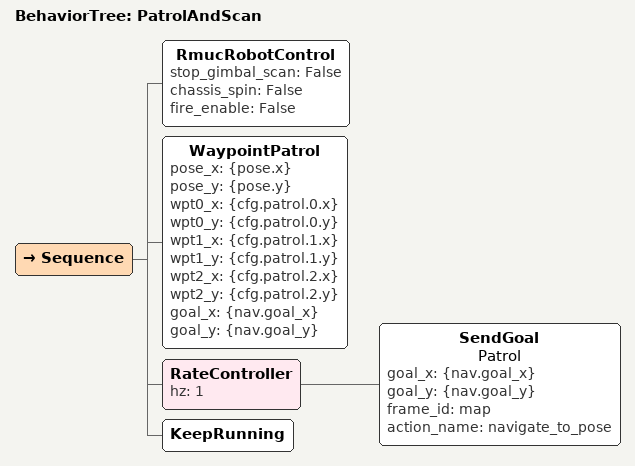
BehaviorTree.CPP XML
<?xml version="1.0" encoding="UTF-8"?>
<root BTCPP_format="4">

    <BehaviorTree ID="PatrolAndScan">
        <Sequence>
            <RmucRobotControl stop_gimbal_scan="False"
                              chassis_spin="False"
                              fire_enable="False"/>
            <WaypointPatrol pose_x="{pose.x}" pose_y="{pose.y}"
                            wpt0_x="{cfg.patrol.0.x}" wpt0_y="{cfg.patrol.0.y}"
                            wpt1_x="{cfg.patrol.1.x}" wpt1_y="{cfg.patrol.1.y}"
                            wpt2_x="{cfg.patrol.2.x}" wpt2_y="{cfg.patrol.2.y}"
                            goal_x="{nav.goal_x}" goal_y="{nav.goal_y}"/>
            <RateController hz="1">
                <SendGoal name="Patrol"
                          goal_x="{nav.goal_x}" goal_y="{nav.goal_y}"
                          frame_id="map" action_name="navigate_to_pose"/>
            </RateController>
            <KeepRunning/>
        </Sequence>
    </BehaviorTree>

</root>
